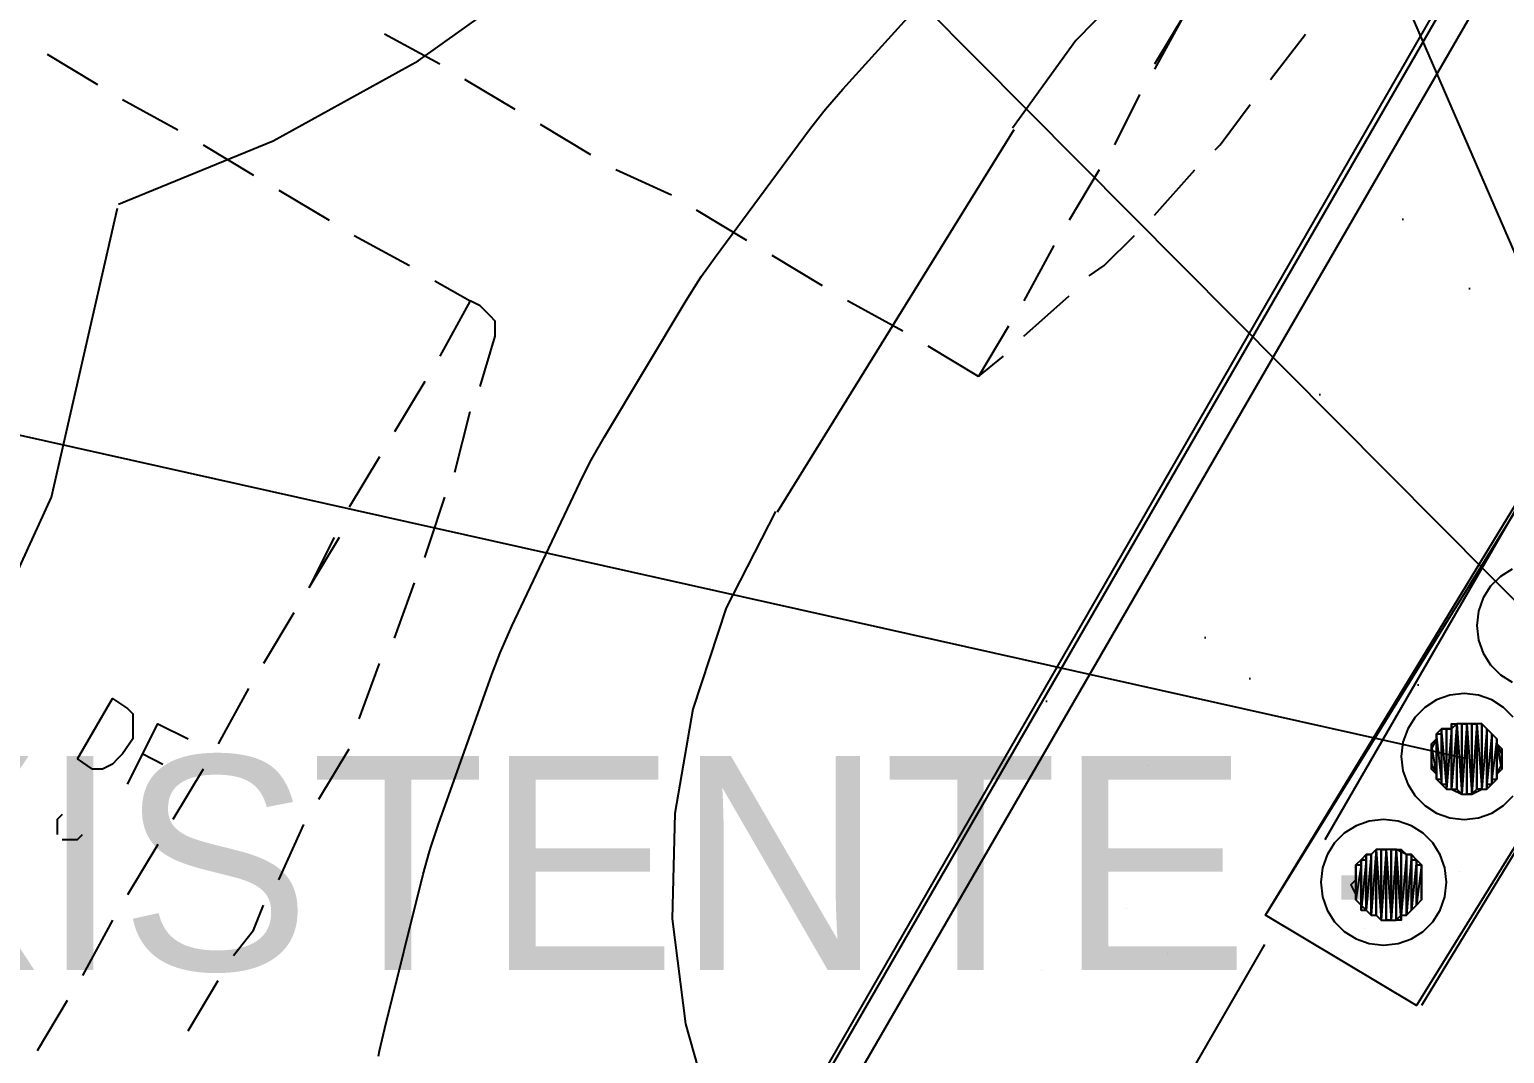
# Model space of a CAD drawing. Header units: metres. Extents: x 1 to 213, y 1 to 147.
# Drawn here: x 112.132 to 115.233, y 50.382 to 52.535 of the extents above; entities that cross this region are included whole.
import ezdxf

# ---------------------------------------------------------------- set-up
doc = ezdxf.new("R2010")
doc.units = ezdxf.units.M
doc.linetypes.add('DASHED', pattern=[1.524, 1.27, -0.254])
for name, color, linetype in [('00-BASE-ARQUITECTURA', 8, 'Continuous'), ('00-BASE-MAICILLO-EXISTENTE', 33, 'Continuous'), ('PJ-PROTEGIDO', 30, 'DASHED')]:
    doc.layers.add(name, color=color, linetype=linetype)

msp = doc.modelspace()

# ---------------------------------------------------------------- hatches: boundary and pattern name
at = {"layer": '00-BASE-MAICILLO-EXISTENTE'}
h = msp.add_hatch(dxfattribs=at)
h.set_pattern_fill('AR-SAND', scale=0.02)
h.paths.add_polyline_path([(116.6812, 55.342), (117.1222, 54.5041), (117.8718, 53.5781), (119.2388, 52.4316), (119.6357, 52.2993), (120.5617, 51.285), (121.0909, 49.8298), (121.2232, 48.4628), (120.9586, 47.184), (120.2531, 46.3462), (119.6798, 45.9934), (118.4892, 45.5965), (118.0041, 45.6406), (117.1222, 46.258), (116.2843, 46.4344), (115.9315, 46.3462), (115.6229, 46.0375), (115.0055, 45.9052), (114.2999, 45.9052), (113.6826, 46.1257), (112.9329, 46.8753), (112.5361, 47.8896), (112.6683, 48.3746), (116.6812, 55.342)])

# ---------------------------------------------------------------- linework, layer by layer
at = {"layer": '00-BASE-ARQUITECTURA'}
for points in [[(107.3643, 50.9587), (112.5078, 47.9742), (118.0218, 57.5098), (112.8253, 60.5155)], [(107.3961, 51.0116), (112.4867, 48.0483), (117.9371, 57.4886), (112.7936, 60.4626)], [(112.7513, 57.8273), (115.4817, 51.5408)], [(112.3193, 52.1677), (112.6445, 52.3006), (112.9494, 52.4689), (113.2314, 52.6704), (113.4879, 52.9027), (113.7163, 53.1635), (113.914, 53.4502), (114.0783, 53.7607), (114.2053, 54.0882), (114.2925, 54.4254), (114.3399, 54.7687), (114.3474, 55.1147), (114.315, 55.4598), (114.2425, 55.8005), (114.1299, 56.1332)], [(108.3678, 55.3589), (107.8019, 55.0975), (107.3144, 54.7354), (106.9148, 54.289), (106.6126, 53.7744), (106.4174, 53.208), (106.3386, 52.6059), (106.3859, 51.9843), (106.5599, 51.3858), (106.8451, 50.8497), (107.2268, 50.3879), (107.6905, 50.0122), (108.2214, 49.7346), (108.805, 49.5668), (109.4266, 49.5207), (110.0444, 49.6033), (110.6171, 49.8052), (111.1308, 50.1137), (111.5715, 50.5161), (111.9253, 50.9996), (112.1784, 51.5516), (112.3168, 52.1593)], [(115.3124, 51.2762), (111.9575, 54.6523)], [(116.7515, 50.7606), (116.8556, 50.9625), (116.9272, 51.1747), (116.9662, 51.3935), (116.9724, 51.6151), (116.9457, 51.8358), (116.8861, 52.0517), (116.7934, 52.2591), (116.6704, 52.4501), (116.5222, 52.618), (116.3521, 52.761), (116.1631, 52.8769), (115.9586, 52.9639), (115.7417, 53.02), (115.5157, 53.0431), (115.2888, 53.0319), (115.0693, 52.9873), (114.8606, 52.9111), (114.6658, 52.8052), (114.4883, 52.6714), (114.3316, 52.5115), (114.1987, 52.3272)], [(114.561, 52.5674), (114.4975, 52.451)], [(114.561, 52.5674), (114.4975, 52.4616)], [(112.9947, 52.4616), (112.8782, 52.5251)], [(112.9947, 52.4616), (112.8782, 52.5251)], [(114.7409, 52.4298), (114.815, 52.5251)], [(114.7409, 52.4298), (114.815, 52.5251)], [(112.1692, 52.4827), (112.275, 52.4192)], [(112.1692, 52.4827), (112.275, 52.4192)], [(112.1692, 52.4827), (112.275, 52.4192)], [(112.1692, 52.4827), (112.275, 52.4192)], [(113.1534, 52.3663), (113.0476, 52.4298)], [(113.1534, 52.3663), (113.0476, 52.4298)], [(112.3279, 52.3875), (112.4443, 52.324)], [(112.3279, 52.3875), (112.4443, 52.324)], [(112.3279, 52.3875), (112.4443, 52.324)], [(112.3279, 52.3875), (112.4443, 52.324)], [(114.4657, 52.3981), (114.4128, 52.2922)], [(114.4657, 52.3981), (114.4128, 52.2922)], [(114.6245, 52.2816), (114.6351, 52.2922), (114.6986, 52.3769)], [(114.6245, 52.2816), (114.6351, 52.2922), (114.6986, 52.3769)], [(113.3122, 52.2711), (113.2063, 52.3346)], [(113.3122, 52.2711), (113.2063, 52.3346)], [(114.2012, 52.324), (113.7037, 51.5196)], [(112.4973, 52.2922), (112.6031, 52.2287)], [(112.4973, 52.2922), (112.6031, 52.2287)], [(112.4973, 52.2922), (112.6031, 52.2287)], [(112.4973, 52.2922), (112.6031, 52.2287)], [(113.4815, 52.1864), (113.3651, 52.2393)], [(113.4815, 52.1864), (113.3651, 52.2393)], [(114.3811, 52.2393), (114.3176, 52.1335)], [(114.3811, 52.2393), (114.3176, 52.1335)], [(114.4975, 52.1441), (114.5822, 52.2393)], [(114.4975, 52.1441), (114.5822, 52.2393)], [(112.656, 52.197), (112.7618, 52.1335)], [(112.656, 52.197), (112.7618, 52.1335)], [(112.656, 52.197), (112.7618, 52.1335)], [(112.656, 52.197), (112.7618, 52.1335)], [(115.1537, 51.0011), (109.9467, 52.1652)], [(113.6403, 52.0911), (113.5344, 52.1546)], [(113.6403, 52.0911), (113.5344, 52.1546)], [(112.8148, 52.1017), (112.9312, 52.0382)], [(112.8148, 52.1017), (112.9312, 52.0382)], [(112.8148, 52.1017), (112.9312, 52.0382)], [(112.8148, 52.1017), (112.9312, 52.0382)], [(114.3599, 52.0171), (114.3917, 52.0382), (114.4552, 52.1017)], [(114.3599, 52.0171), (114.3917, 52.0382), (114.4552, 52.1017)], [(114.2858, 52.0806), (114.2223, 51.9641)], [(114.2858, 52.0806), (114.2223, 51.9641)], [(113.799, 51.9959), (113.6932, 52.0594)], [(113.799, 51.9959), (113.6932, 52.0594)], [(112.9841, 52.0065), (113.0582, 51.9641)], [(112.9841, 52.0065), (113.0582, 51.9641)], [(112.9841, 52.0065), (113.0582, 51.9641)], [(112.9841, 52.0065), (113.0582, 51.9641)], [(114.2223, 51.8901), (114.3176, 51.9747)], [(114.2223, 51.8901), (114.3176, 51.9747)], [(113.0582, 51.9641), (112.9947, 51.8477)], [(113.0582, 51.9641), (112.9947, 51.8477)], [(113.0582, 51.9641), (112.9947, 51.8477)], [(113.0582, 51.9641), (112.9947, 51.8477)], [(113.1111, 51.8901), (113.1111, 51.9006), (113.1111, 51.9112), (113.1111, 51.9218), (113.1005, 51.9324), (113.0899, 51.943), (113.0793, 51.9536), (113.0582, 51.9641)], [(113.1111, 51.8901), (113.1111, 51.9006), (113.1111, 51.9112), (113.1111, 51.9218), (113.1005, 51.9324), (113.0899, 51.943), (113.0793, 51.9536), (113.0582, 51.9641)], [(113.1111, 51.8901), (113.1111, 51.9006), (113.1111, 51.9112), (113.1111, 51.9218), (113.1005, 51.9324), (113.0899, 51.943), (113.0793, 51.9536), (113.0582, 51.9641)], [(113.1111, 51.8901), (113.1111, 51.9006), (113.1111, 51.9112), (113.1111, 51.9218), (113.1005, 51.9324), (113.0899, 51.943), (113.0793, 51.9536), (113.0582, 51.9641)], [(113.9683, 51.9006), (113.8519, 51.9641)], [(113.9683, 51.9006), (113.8519, 51.9641)], [(114.1906, 51.9112), (114.1271, 51.8054)], [(114.1906, 51.9112), (114.1271, 51.8054)], [(113.0793, 51.7842), (113.1111, 51.8901)], [(113.0793, 51.7842), (113.1111, 51.8901)], [(113.0793, 51.7842), (113.1111, 51.8901)], [(113.0793, 51.7842), (113.1111, 51.8901)], [(114.1271, 51.8054), (114.0212, 51.8689)], [(114.1271, 51.8054), (114.0212, 51.8689)], [(114.1271, 51.8054), (114.18, 51.8477)], [(114.1271, 51.8054), (114.18, 51.8477)], [(112.9629, 51.7948), (112.8994, 51.689)], [(112.9629, 51.7948), (112.8994, 51.689)], [(112.9629, 51.7948), (112.8994, 51.689)], [(112.9629, 51.7948), (112.8994, 51.689)], [(115.0478, 50.4825), (114.7303, 50.673), (115.4077, 51.7842), (115.7357, 51.5937), (115.0584, 50.4825)], [(113.0264, 51.6043), (113.0582, 51.7313)], [(113.0264, 51.6043), (113.0582, 51.7313)], [(113.0264, 51.6043), (113.0582, 51.7313)], [(113.0264, 51.6043), (113.0582, 51.7313)], [(112.8677, 51.6361), (112.8042, 51.5302)], [(112.8677, 51.6361), (112.8042, 51.5302)], [(112.8677, 51.6361), (112.8042, 51.5302)], [(112.8677, 51.6361), (112.8042, 51.5302)], [(112.9629, 51.4244), (112.9735, 51.4561), (113.0053, 51.5514)], [(112.9629, 51.4244), (112.9735, 51.4561), (113.0053, 51.5514)], [(112.9629, 51.4244), (112.9735, 51.4561), (113.0053, 51.5514)], [(112.9629, 51.4244), (112.9735, 51.4561), (113.0053, 51.5514)], [(113.7003, 51.5211), (113.597, 51.3186), (113.5264, 51.1059), (113.4885, 50.8867), (113.4835, 50.665), (113.5113, 50.4443), (113.5721, 50.2286), (113.666, 50.0216), (113.7901, 49.8312), (113.9394, 49.6639), (114.1104, 49.5219), (114.3002, 49.4069), (114.5053, 49.3211), (114.7227, 49.2663), (114.9489, 49.2445), (115.1759, 49.2572), (115.3953, 49.3032), (115.6037, 49.3807), (115.7979, 49.4879), (115.9746, 49.623), (116.1304, 49.7841), (116.2621, 49.9694)], [(112.783, 51.4667), (112.7195, 51.3609)], [(112.783, 51.4667), (112.7195, 51.3609)], [(112.7724, 51.4667), (112.7195, 51.3609)], [(112.7724, 51.4667), (112.7195, 51.3609)], [(115.249, 51.4004), (115.2244, 51.3847), (115.2039, 51.3643), (115.1883, 51.3397), (115.1783, 51.3118), (115.1748, 51.2815), (115.1783, 51.2512), (115.1883, 51.2233), (115.2039, 51.1988), (115.2244, 51.1783), (115.249, 51.1627)], [(115.249, 51.4004), (115.2244, 51.3847), (115.2039, 51.3643), (115.1883, 51.3397), (115.1783, 51.3118), (115.1748, 51.2815), (115.1783, 51.2512), (115.1883, 51.2233), (115.2039, 51.1988), (115.2244, 51.1783), (115.249, 51.1627)], [(112.8994, 51.2551), (112.9417, 51.3715)], [(112.8994, 51.2551), (112.9417, 51.3715)], [(112.8994, 51.2551), (112.9417, 51.3715)], [(112.8994, 51.2551), (112.9417, 51.3715)], [(112.6877, 51.308), (112.6242, 51.2021)], [(112.6877, 51.308), (112.6242, 51.2021)], [(112.6877, 51.308), (112.6242, 51.2021)], [(112.6877, 51.308), (112.6242, 51.2021)], [(112.8253, 51.0857), (112.8677, 51.2021)], [(112.8253, 51.0857), (112.8677, 51.2021)], [(112.8253, 51.0857), (112.8677, 51.2021)], [(112.8253, 51.0857), (112.8677, 51.2021)], [(112.5925, 51.1492), (112.529, 51.0328)], [(112.5925, 51.1492), (112.529, 51.0328)], [(112.5925, 51.1492), (112.529, 51.0328)], [(112.5925, 51.1492), (112.529, 51.0328)], [(115.2516, 51.0891), (115.2311, 51.1096), (115.2065, 51.1252), (115.1787, 51.1351), (115.1484, 51.1386), (115.118, 51.1351), (115.0902, 51.1252), (115.0656, 51.1096), (115.0451, 51.0891), (115.0295, 51.0645), (115.0196, 51.0367), (115.0161, 51.0063), (115.0196, 50.976), (115.0295, 50.9482), (115.0451, 50.9236), (115.0656, 50.9031), (115.0902, 50.8875), (115.118, 50.8775), (115.1484, 50.8741), (115.1787, 50.8775), (115.2065, 50.8875), (115.2311, 50.9031), (115.2516, 50.9236)], [(115.2516, 51.0891), (115.2311, 51.1096), (115.2065, 51.1252), (115.1787, 51.1351), (115.1484, 51.1386), (115.118, 51.1351), (115.0902, 51.1252), (115.0656, 51.1096), (115.0451, 51.0891), (115.0295, 51.0645), (115.0196, 51.0367), (115.0161, 51.0063), (115.0196, 50.976), (115.0295, 50.9482), (115.0451, 50.9236), (115.0656, 50.9031), (115.0902, 50.8875), (115.118, 50.8775), (115.1484, 50.8741), (115.1787, 50.8775), (115.2065, 50.8875), (115.2311, 50.9031), (115.2516, 50.9236)], [(112.2327, 51.0011), (112.3068, 51.1281), (112.3385, 51.1069), (112.3491, 51.0963), (112.3491, 51.0751), (112.3491, 51.0646), (112.3491, 51.0434), (112.3279, 51.0116), (112.3173, 51.0011), (112.3068, 50.9905), (112.2856, 50.9799), (112.2644, 50.9799), (112.2327, 51.0011)], [(112.2327, 51.0011), (112.3068, 51.1281), (112.3385, 51.1069), (112.3491, 51.0963), (112.3491, 51.0751), (112.3491, 51.0646), (112.3491, 51.0434), (112.3279, 51.0116), (112.3173, 51.0011), (112.3068, 50.9905), (112.2856, 50.9799), (112.2644, 50.9799), (112.2327, 51.0011)], [(112.3385, 50.9481), (112.402, 51.0751), (112.4655, 51.0434)], [(112.3385, 50.9481), (112.402, 51.0751), (112.4655, 51.0434)], [(115.1537, 50.927), (115.1643, 50.927), (115.1854, 50.9376), (115.196, 50.9376), (115.2066, 50.9481), (115.2172, 50.9587), (115.2172, 50.9693), (115.2277, 50.9905), (115.2277, 51.0011), (115.2277, 51.0116), (115.2172, 51.0328), (115.2172, 51.0434), (115.2066, 51.054), (115.196, 51.0646), (115.1854, 51.0751), (115.1748, 51.0751), (115.1537, 51.0751), (115.1431, 51.0751), (115.1325, 51.0751), (115.1219, 51.0646), (115.1008, 51.0646), (115.0902, 51.054), (115.0902, 51.0434), (115.0796, 51.0222), (115.0796, 51.0116), (115.0796, 51.0011), (115.0796, 50.9905), (115.0902, 50.9693), (115.0902, 50.9587), (115.1008, 50.9481), (115.1113, 50.9376), (115.1219, 50.9376), (115.1431, 50.927), (115.1537, 50.927)], [(115.1537, 50.927), (115.1643, 50.927), (115.1854, 50.9376), (115.196, 50.9376), (115.2066, 50.9481), (115.2172, 50.9587), (115.2172, 50.9693), (115.2277, 50.9905), (115.2277, 51.0011), (115.2277, 51.0116), (115.2172, 51.0328), (115.2172, 51.0434), (115.2066, 51.054), (115.196, 51.0646), (115.1854, 51.0751), (115.1748, 51.0751), (115.1537, 51.0751), (115.1431, 51.0751), (115.1325, 51.0751), (115.1219, 51.0646), (115.1008, 51.0646), (115.0902, 51.054), (115.0902, 51.0434), (115.0796, 51.0222), (115.0796, 51.0116), (115.0796, 51.0011), (115.0796, 50.9905), (115.0902, 50.9693), (115.0902, 50.9587), (115.1008, 50.9481), (115.1113, 50.9376), (115.1219, 50.9376), (115.1431, 50.927), (115.1537, 50.927)], [(115.1325, 50.9376), (115.1325, 51.0751), (115.1219, 50.9376), (115.1325, 50.9376)], [(115.1325, 51.0751), (115.1219, 50.9376), (115.1219, 51.0751), (115.1325, 51.0751)], [(115.1219, 50.9376), (115.1219, 51.0751), (115.1219, 51.0646), (115.1219, 50.9376)], [(115.1219, 51.0751), (115.1219, 50.9376), (115.1219, 51.0751)], [(115.1325, 50.9376), (115.1325, 51.0751), (115.1219, 50.9376), (115.1325, 50.9376)], [(115.1325, 51.0751), (115.1219, 50.9376), (115.1219, 51.0751), (115.1325, 51.0751)], [(115.1219, 50.9376), (115.1219, 51.0751), (115.1219, 51.0646), (115.1219, 50.9376)], [(115.1219, 51.0751), (115.1219, 50.9376), (115.1219, 51.0751)], [(115.1431, 50.927), (115.1431, 51.0751), (115.1325, 51.0751), (115.1431, 50.927)], [(115.1325, 50.9376), (115.1325, 50.9376), (115.1325, 51.0751), (115.1325, 50.9376), (115.1325, 51.0751), (115.1431, 50.927), (115.1325, 50.9376)], [(115.1431, 50.927), (115.1431, 51.0751), (115.1325, 51.0751), (115.1431, 50.927)], [(115.1325, 50.9376), (115.1325, 50.9376), (115.1325, 51.0751), (115.1325, 50.9376), (115.1325, 51.0751), (115.1431, 50.927), (115.1325, 50.9376)], [(115.1537, 50.927), (115.1537, 51.0751), (115.1431, 50.927), (115.1537, 50.927)], [(115.1537, 51.0751), (115.1431, 50.927), (115.1431, 51.0751), (115.1537, 51.0751)], [(115.1431, 51.0751), (115.1431, 50.927), (115.1431, 51.0751)], [(115.1537, 50.927), (115.1537, 51.0751), (115.1431, 50.927), (115.1537, 50.927)], [(115.1537, 51.0751), (115.1431, 50.927), (115.1431, 51.0751), (115.1537, 51.0751)], [(115.1431, 51.0751), (115.1431, 50.927), (115.1431, 51.0751)], [(115.1643, 50.927), (115.1643, 51.0751), (115.1537, 51.0751), (115.1643, 50.927)], [(115.1537, 50.927), (115.1537, 50.927), (115.1537, 51.0751), (115.1537, 50.927), (115.1537, 51.0751), (115.1643, 50.927), (115.1537, 50.927)], [(115.1643, 50.927), (115.1643, 51.0751), (115.1537, 51.0751), (115.1643, 50.927)], [(115.1537, 50.927), (115.1537, 50.927), (115.1537, 51.0751), (115.1537, 50.927), (115.1537, 51.0751), (115.1643, 50.927), (115.1537, 50.927)], [(115.1748, 50.9376), (115.1748, 51.0751), (115.1643, 50.927), (115.1748, 50.9376)], [(115.1748, 51.0751), (115.1643, 50.927), (115.1643, 51.0751), (115.1748, 51.0751)], [(115.1643, 51.0751), (115.1643, 50.927), (115.1643, 51.0751)], [(115.1748, 50.9376), (115.1748, 51.0751), (115.1643, 50.927), (115.1748, 50.9376)], [(115.1748, 51.0751), (115.1643, 50.927), (115.1643, 51.0751), (115.1748, 51.0751)], [(115.1643, 51.0751), (115.1643, 50.927), (115.1643, 51.0751)], [(115.1854, 50.9376), (115.1854, 51.0751), (115.1748, 51.0751), (115.1854, 50.9376)], [(115.1748, 50.9376), (115.1748, 50.9376), (115.1748, 51.0751), (115.1748, 50.9376), (115.1748, 51.0751), (115.1854, 50.9376), (115.1748, 50.9376)], [(115.1854, 50.9376), (115.1854, 51.0751), (115.1748, 51.0751), (115.1854, 50.9376)], [(115.1748, 50.9376), (115.1748, 50.9376), (115.1748, 51.0751), (115.1748, 50.9376), (115.1748, 51.0751), (115.1854, 50.9376), (115.1748, 50.9376)], [(115.196, 51.0646), (115.1854, 50.9376), (115.1854, 51.0751), (115.196, 51.0646)], [(115.1854, 51.0751), (115.1854, 50.9376), (115.1854, 51.0751)], [(115.196, 51.0646), (115.1854, 50.9376), (115.1854, 51.0751), (115.196, 51.0646)], [(115.1854, 51.0751), (115.1854, 50.9376), (115.1854, 51.0751)], [(115.0902, 51.0434), (115.0902, 50.9693), (115.0796, 51.0328), (115.0902, 51.0434)], [(115.0902, 51.0434), (115.0902, 50.9693), (115.0796, 51.0328), (115.0902, 51.0434)], [(115.1008, 51.054), (115.1008, 50.9587), (115.0902, 51.054), (115.1008, 51.054)], [(115.1008, 50.9587), (115.0902, 51.054), (115.0902, 50.9587), (115.1008, 50.9587)], [(115.0902, 51.054), (115.0902, 50.9587), (115.0902, 51.0434), (115.0902, 51.054)], [(115.1008, 51.054), (115.1008, 50.9587), (115.0902, 51.054), (115.1008, 51.054)], [(115.1008, 50.9587), (115.0902, 51.054), (115.0902, 50.9587), (115.1008, 50.9587)], [(115.0902, 51.054), (115.0902, 50.9587), (115.0902, 51.0434), (115.0902, 51.054)], [(115.0902, 50.9693), (115.0902, 50.9693), (115.0902, 51.0434), (115.0902, 50.9693), (115.0902, 51.0434), (115.0902, 50.9587), (115.0902, 50.9693)], [(115.0902, 50.9693), (115.0902, 51.0434), (115.0902, 50.9693)], [(115.0902, 50.9693), (115.0902, 50.9693), (115.0902, 51.0434), (115.0902, 50.9693), (115.0902, 51.0434), (115.0902, 50.9587), (115.0902, 50.9693)], [(115.0902, 50.9693), (115.0902, 51.0434), (115.0902, 50.9693)], [(115.1113, 51.0646), (115.1113, 50.9481), (115.1008, 51.0646), (115.1113, 51.0646)], [(115.1113, 50.9481), (115.1008, 51.0646), (115.1008, 50.9481), (115.1113, 50.9481)], [(115.1008, 51.0646), (115.1008, 50.9481), (115.1008, 51.054), (115.1008, 51.0646)], [(115.1113, 51.0646), (115.1113, 50.9481), (115.1008, 51.0646), (115.1113, 51.0646)], [(115.1113, 50.9481), (115.1008, 51.0646), (115.1008, 50.9481), (115.1113, 50.9481)], [(115.1008, 51.0646), (115.1008, 50.9481), (115.1008, 51.054), (115.1008, 51.0646)], [(115.1008, 50.9481), (115.1008, 51.054), (115.1008, 50.9587), (115.1008, 50.9481)], [(115.1008, 50.9481), (115.1008, 51.054), (115.1008, 50.9587), (115.1008, 50.9481)], [(115.1219, 50.9376), (115.1219, 51.0646), (115.1113, 50.9376), (115.1219, 50.9376)], [(115.1219, 51.0646), (115.1113, 50.9376), (115.1113, 51.0646), (115.1219, 51.0646)], [(115.1113, 50.9376), (115.1113, 51.0646), (115.1113, 50.9481), (115.1113, 50.9376)], [(115.1219, 50.9376), (115.1219, 51.0646), (115.1113, 50.9376), (115.1219, 50.9376)], [(115.1219, 51.0646), (115.1113, 50.9376), (115.1113, 51.0646), (115.1219, 51.0646)], [(115.1113, 50.9376), (115.1113, 51.0646), (115.1113, 50.9481), (115.1113, 50.9376)], [(115.196, 50.9376), (115.196, 51.0646), (115.1854, 50.9376), (115.196, 50.9376)], [(115.196, 50.9376), (115.196, 51.0646), (115.1854, 50.9376), (115.196, 50.9376)], [(115.2066, 51.054), (115.196, 50.9481), (115.196, 51.0646), (115.2066, 51.054)], [(115.196, 50.9376), (115.196, 50.9376), (115.196, 51.0646), (115.196, 50.9376), (115.196, 51.0646), (115.196, 50.9481), (115.196, 50.9376)], [(115.2066, 51.054), (115.196, 50.9481), (115.196, 51.0646), (115.2066, 51.054)], [(115.196, 50.9376), (115.196, 50.9376), (115.196, 51.0646), (115.196, 50.9376), (115.196, 51.0646), (115.196, 50.9481), (115.196, 50.9376)], [(115.2066, 50.9481), (115.2066, 51.054), (115.196, 50.9481), (115.2066, 50.9481)], [(115.2066, 50.9481), (115.2066, 51.054), (115.196, 50.9481), (115.2066, 50.9481)], [(115.2172, 51.0434), (115.2066, 50.9587), (115.2066, 51.054), (115.2172, 51.0434)], [(115.2066, 50.9481), (115.2066, 50.9481), (115.2066, 51.054), (115.2066, 50.9481), (115.2066, 51.054), (115.2066, 50.9587), (115.2066, 50.9481)], [(115.2172, 51.0434), (115.2066, 50.9587), (115.2066, 51.054), (115.2172, 51.0434)], [(115.2066, 50.9481), (115.2066, 50.9481), (115.2066, 51.054), (115.2066, 50.9481), (115.2066, 51.054), (115.2066, 50.9587), (115.2066, 50.9481)], [(115.2172, 50.9587), (115.2172, 51.0434), (115.2066, 50.9587), (115.2172, 50.9587)], [(115.2172, 50.9587), (115.2172, 51.0434), (115.2066, 50.9587), (115.2172, 50.9587)], [(115.2172, 51.0328), (115.2172, 50.9693), (115.2172, 51.0434), (115.2172, 51.0328)], [(115.2172, 50.9587), (115.2172, 50.9587), (115.2172, 51.0434), (115.2172, 50.9587), (115.2172, 51.0434), (115.2172, 50.9693), (115.2172, 50.9587)], [(115.2172, 51.0328), (115.2172, 50.9693), (115.2172, 51.0434), (115.2172, 51.0328)], [(115.2172, 50.9587), (115.2172, 50.9587), (115.2172, 51.0434), (115.2172, 50.9587), (115.2172, 51.0434), (115.2172, 50.9693), (115.2172, 50.9587)], [(112.3702, 51.0116), (112.4126, 50.9905)], [(112.3702, 51.0116), (112.4126, 50.9905)], [(112.7407, 50.9164), (112.8042, 51.0222)], [(112.7407, 50.9164), (112.8042, 51.0222)], [(112.7407, 50.9164), (112.8042, 51.0222)], [(112.7407, 50.9164), (112.8042, 51.0222)], [(115.0902, 50.9693), (115.0796, 51.0328), (115.0796, 50.9799), (115.0902, 50.9693)], [(115.0796, 51.0328), (115.0796, 50.9799), (115.0796, 51.0222), (115.0796, 51.0328)], [(115.0902, 50.9693), (115.0796, 51.0328), (115.0796, 50.9799), (115.0902, 50.9693)], [(115.0796, 51.0328), (115.0796, 50.9799), (115.0796, 51.0222), (115.0796, 51.0328)], [(115.0796, 50.9905), (115.0796, 50.9905), (115.0796, 51.0222), (115.0796, 50.9905), (115.0796, 51.0222), (115.0796, 50.9799), (115.0796, 50.9905)], [(115.0796, 50.9905), (115.0796, 50.9905), (115.0796, 51.0222), (115.0796, 50.9905), (115.0796, 51.0222), (115.0796, 50.9799), (115.0796, 50.9905)], [(115.2277, 51.0222), (115.2277, 50.9799), (115.2172, 51.0328), (115.2277, 51.0222)], [(115.2172, 50.9693), (115.2172, 50.9693), (115.2172, 51.0328), (115.2172, 50.9693), (115.2172, 51.0328), (115.2277, 50.9799), (115.2172, 50.9693)], [(115.2172, 50.9693), (115.2172, 51.0328), (115.2172, 50.9693)], [(115.2277, 51.0222), (115.2277, 50.9799), (115.2172, 51.0328), (115.2277, 51.0222)], [(115.2172, 50.9693), (115.2172, 50.9693), (115.2172, 51.0328), (115.2172, 50.9693), (115.2172, 51.0328), (115.2277, 50.9799), (115.2172, 50.9693)], [(115.2172, 50.9693), (115.2172, 51.0328), (115.2172, 50.9693)], [(115.2277, 50.9905), (115.2277, 51.0222), (115.2277, 50.9799), (115.2277, 50.9905)], [(115.2277, 50.9905), (115.2277, 51.0222), (115.2277, 50.9799), (115.2277, 50.9905)], [(112.4973, 50.9799), (112.4337, 50.8741)], [(112.4973, 50.9799), (112.4337, 50.8741)], [(112.4973, 50.9799), (112.4337, 50.8741)], [(112.4973, 50.9799), (112.4337, 50.8741)], [(112.2009, 50.8846), (112.1903, 50.8741), (112.1903, 50.8635), (112.1903, 50.8529), (112.1903, 50.8423)], [(112.2009, 50.8846), (112.1903, 50.8741), (112.1903, 50.8635), (112.1903, 50.8529), (112.1903, 50.8423)], [(112.2009, 50.8846), (112.1903, 50.8741), (112.1903, 50.8635), (112.1903, 50.8529), (112.1903, 50.8423)], [(112.2009, 50.8846), (112.1903, 50.8741), (112.1903, 50.8635), (112.1903, 50.8529), (112.1903, 50.8423)], [(112.656, 50.7471), (112.7089, 50.8635)], [(112.656, 50.7471), (112.7089, 50.8635)], [(112.656, 50.7471), (112.7089, 50.8635)], [(112.656, 50.7471), (112.7089, 50.8635)], [(115.1113, 50.7418), (115.1078, 50.7721), (115.0979, 50.7999), (115.0823, 50.8245), (115.0618, 50.845), (115.0372, 50.8606), (115.0094, 50.8706), (114.979, 50.8741), (114.9487, 50.8706), (114.9209, 50.8606), (114.8963, 50.845), (114.8758, 50.8245), (114.8602, 50.7999), (114.8502, 50.7721), (114.8468, 50.7418), (114.8502, 50.7114), (114.8602, 50.6836), (114.8758, 50.659), (114.8963, 50.6385), (114.9209, 50.6229), (114.9487, 50.613), (114.979, 50.6095), (115.0094, 50.613), (115.0372, 50.6229), (115.0618, 50.6385), (115.0823, 50.659), (115.0979, 50.6836), (115.1078, 50.7114), (115.1113, 50.7418)], [(115.1113, 50.7418), (115.1078, 50.7721), (115.0979, 50.7999), (115.0823, 50.8245), (115.0618, 50.845), (115.0372, 50.8606), (115.0094, 50.8706), (114.979, 50.8741), (114.9487, 50.8706), (114.9209, 50.8606), (114.8963, 50.845), (114.8758, 50.8245), (114.8602, 50.7999), (114.8502, 50.7721), (114.8468, 50.7418), (114.8502, 50.7114), (114.8602, 50.6836), (114.8758, 50.659), (114.8963, 50.6385), (114.9209, 50.6229), (114.9487, 50.613), (114.979, 50.6095), (115.0094, 50.613), (115.0372, 50.6229), (115.0618, 50.6385), (115.0823, 50.659), (115.0979, 50.6836), (115.1078, 50.7114), (115.1113, 50.7418)], [(115.1113, 50.7418), (115.1078, 50.7721), (115.0979, 50.7999), (115.0823, 50.8245), (115.0618, 50.845), (115.0372, 50.8606), (115.0094, 50.8706), (114.979, 50.8741), (114.9487, 50.8706), (114.9209, 50.8606), (114.8963, 50.845), (114.8758, 50.8245), (114.8602, 50.7999), (114.8502, 50.7721), (114.8468, 50.7418), (114.8502, 50.7114), (114.8602, 50.6836), (114.8758, 50.659), (114.8963, 50.6385), (114.9209, 50.6229), (114.9487, 50.613), (114.979, 50.6095), (115.0094, 50.613), (115.0372, 50.6229), (115.0618, 50.6385), (115.0823, 50.659), (115.0979, 50.6836), (115.1078, 50.7114), (115.1113, 50.7418)], [(112.2009, 50.8317), (112.2115, 50.8317), (112.2221, 50.8317), (112.2327, 50.8317), (112.2433, 50.8423)], [(112.2009, 50.8317), (112.2115, 50.8317), (112.2221, 50.8317), (112.2327, 50.8317), (112.2433, 50.8423)], [(112.2009, 50.8317), (112.2115, 50.8317), (112.2221, 50.8317), (112.2327, 50.8317), (112.2433, 50.8423)], [(112.2009, 50.8317), (112.2115, 50.8317), (112.2221, 50.8317), (112.2327, 50.8317), (112.2433, 50.8423)], [(112.402, 50.8211), (112.3385, 50.7153)], [(112.402, 50.8211), (112.3385, 50.7153)], [(112.402, 50.8211), (112.3385, 50.7153)], [(112.402, 50.8211), (112.3385, 50.7153)], [(114.9949, 50.6624), (115.0055, 50.6624), (115.0161, 50.673), (115.0267, 50.673), (115.0372, 50.6836), (115.0478, 50.6941), (115.0584, 50.7047), (115.0584, 50.7259), (115.0584, 50.7365), (115.0584, 50.7471), (115.0584, 50.7576), (115.0584, 50.7788), (115.0478, 50.7894), (115.0372, 50.8), (115.0267, 50.8), (115.0055, 50.8106), (114.9949, 50.8106), (114.9843, 50.8106), (114.9632, 50.8106), (114.9526, 50.8), (114.942, 50.8), (114.9314, 50.7894), (114.9208, 50.7788), (114.9208, 50.7576), (114.9208, 50.7471), (114.9103, 50.7365), (114.9208, 50.7153), (114.9208, 50.7047), (114.9314, 50.6941), (114.942, 50.6836), (114.9526, 50.673), (114.9632, 50.673), (114.9737, 50.6624), (114.9949, 50.6624)], [(114.9949, 50.6624), (115.0055, 50.6624), (115.0161, 50.673), (115.0267, 50.673), (115.0372, 50.6836), (115.0478, 50.6941), (115.0584, 50.7047), (115.0584, 50.7259), (115.0584, 50.7365), (115.0584, 50.7471), (115.0584, 50.7576), (115.0584, 50.7788), (115.0478, 50.7894), (115.0372, 50.8), (115.0267, 50.8), (115.0055, 50.8106), (114.9949, 50.8106), (114.9843, 50.8106), (114.9632, 50.8106), (114.9526, 50.8), (114.942, 50.8), (114.9314, 50.7894), (114.9208, 50.7788), (114.9208, 50.7576), (114.9208, 50.7471), (114.9103, 50.7365), (114.9208, 50.7153), (114.9208, 50.7047), (114.9314, 50.6941), (114.942, 50.6836), (114.9526, 50.673), (114.9632, 50.673), (114.9737, 50.6624), (114.9949, 50.6624)], [(114.9526, 50.673), (114.9526, 50.8), (114.942, 50.6836), (114.9526, 50.673)], [(114.9526, 50.8), (114.942, 50.6836), (114.942, 50.8), (114.9526, 50.8)], [(114.942, 50.6836), (114.942, 50.8), (114.942, 50.7894), (114.942, 50.6836)], [(114.942, 50.8), (114.942, 50.6836), (114.942, 50.8)], [(114.9526, 50.673), (114.9526, 50.8), (114.942, 50.6836), (114.9526, 50.673)], [(114.9526, 50.8), (114.942, 50.6836), (114.942, 50.8), (114.9526, 50.8)], [(114.942, 50.6836), (114.942, 50.8), (114.942, 50.7894), (114.942, 50.6836)], [(114.942, 50.8), (114.942, 50.6836), (114.942, 50.8)], [(114.9632, 50.673), (114.9632, 50.8106), (114.9526, 50.673), (114.9632, 50.673)], [(114.9632, 50.8106), (114.9526, 50.673), (114.9526, 50.8), (114.9632, 50.8106)], [(114.9632, 50.673), (114.9632, 50.8106), (114.9526, 50.673), (114.9632, 50.673)], [(114.9632, 50.8106), (114.9526, 50.673), (114.9526, 50.8), (114.9632, 50.8106)], [(114.9526, 50.673), (114.9526, 50.8), (114.9526, 50.673)], [(114.9526, 50.8), (114.9526, 50.673), (114.9526, 50.8)], [(114.9526, 50.673), (114.9526, 50.8), (114.9526, 50.673)], [(114.9526, 50.8), (114.9526, 50.673), (114.9526, 50.8)], [(114.9737, 50.6624), (114.9737, 50.8106), (114.9632, 50.8106), (114.9737, 50.6624)], [(114.9632, 50.673), (114.9632, 50.673), (114.9632, 50.8106), (114.9632, 50.673), (114.9632, 50.8106), (114.9737, 50.6624), (114.9632, 50.673)], [(114.9737, 50.6624), (114.9737, 50.8106), (114.9632, 50.8106), (114.9737, 50.6624)], [(114.9632, 50.673), (114.9632, 50.673), (114.9632, 50.8106), (114.9632, 50.673), (114.9632, 50.8106), (114.9737, 50.6624), (114.9632, 50.673)], [(114.9843, 50.6624), (114.9843, 50.8106), (114.9737, 50.6624), (114.9843, 50.6624)], [(114.9843, 50.8106), (114.9737, 50.6624), (114.9737, 50.8106), (114.9843, 50.8106)], [(114.9737, 50.8106), (114.9737, 50.6624), (114.9737, 50.8106)], [(114.9843, 50.6624), (114.9843, 50.8106), (114.9737, 50.6624), (114.9843, 50.6624)], [(114.9843, 50.8106), (114.9737, 50.6624), (114.9737, 50.8106), (114.9843, 50.8106)], [(114.9737, 50.8106), (114.9737, 50.6624), (114.9737, 50.8106)], [(114.9949, 50.6624), (114.9949, 50.8106), (114.9843, 50.8106), (114.9949, 50.6624)], [(114.9843, 50.6624), (114.9843, 50.6624), (114.9843, 50.8106), (114.9843, 50.6624), (114.9843, 50.8106), (114.9949, 50.6624), (114.9843, 50.6624)], [(114.9949, 50.6624), (114.9949, 50.8106), (114.9843, 50.8106), (114.9949, 50.6624)], [(114.9843, 50.6624), (114.9843, 50.6624), (114.9843, 50.8106), (114.9843, 50.6624), (114.9843, 50.8106), (114.9949, 50.6624), (114.9843, 50.6624)], [(115.0055, 50.6624), (115.0055, 50.8106), (114.9949, 50.6624), (115.0055, 50.6624)], [(115.0055, 50.8106), (114.9949, 50.6624), (114.9949, 50.8106), (115.0055, 50.8106)], [(114.9949, 50.8106), (114.9949, 50.6624), (114.9949, 50.8106)], [(115.0055, 50.6624), (115.0055, 50.8106), (114.9949, 50.6624), (115.0055, 50.6624)], [(115.0055, 50.8106), (114.9949, 50.6624), (114.9949, 50.8106), (115.0055, 50.8106)], [(114.9949, 50.8106), (114.9949, 50.6624), (114.9949, 50.8106)], [(115.0161, 50.8106), (115.0161, 50.6624), (115.0055, 50.8106), (115.0161, 50.8106)], [(115.0055, 50.6624), (115.0055, 50.6624), (115.0055, 50.8106), (115.0055, 50.6624), (115.0055, 50.8106), (115.0161, 50.6624), (115.0055, 50.6624)], [(115.0161, 50.8106), (115.0161, 50.6624), (115.0055, 50.8106), (115.0161, 50.8106)], [(115.0055, 50.6624), (115.0055, 50.6624), (115.0055, 50.8106), (115.0055, 50.6624), (115.0055, 50.8106), (115.0161, 50.6624), (115.0055, 50.6624)], [(115.0267, 50.8), (115.0161, 50.673), (115.0161, 50.8106), (115.0267, 50.8)], [(115.0161, 50.673), (115.0161, 50.8106), (115.0161, 50.6624), (115.0161, 50.673)], [(115.0267, 50.8), (115.0161, 50.673), (115.0161, 50.8106), (115.0267, 50.8)], [(115.0161, 50.673), (115.0161, 50.8106), (115.0161, 50.6624), (115.0161, 50.673)], [(115.0267, 50.673), (115.0267, 50.8), (115.0161, 50.673), (115.0267, 50.673)], [(115.0267, 50.673), (115.0267, 50.8), (115.0161, 50.673), (115.0267, 50.673)], [(115.0372, 50.6836), (115.0372, 50.8), (115.0267, 50.673), (115.0372, 50.6836)], [(115.0372, 50.8), (115.0267, 50.673), (115.0267, 50.8), (115.0372, 50.8)], [(115.0267, 50.673), (115.0267, 50.8), (115.0267, 50.673)], [(115.0267, 50.8), (115.0267, 50.673), (115.0267, 50.8)], [(115.0372, 50.6836), (115.0372, 50.8), (115.0267, 50.673), (115.0372, 50.6836)], [(115.0372, 50.8), (115.0267, 50.673), (115.0267, 50.8), (115.0372, 50.8)], [(115.0267, 50.673), (115.0267, 50.8), (115.0267, 50.673)], [(115.0267, 50.8), (115.0267, 50.673), (115.0267, 50.8)], [(115.0372, 50.6836), (115.0372, 50.7894), (115.0372, 50.8), (115.0372, 50.6836)], [(115.0372, 50.6836), (115.0372, 50.7894), (115.0372, 50.8), (115.0372, 50.6836)], [(114.9314, 50.6941), (114.9314, 50.7788), (114.9208, 50.7047), (114.9314, 50.6941)], [(114.9314, 50.7788), (114.9208, 50.7047), (114.9208, 50.7788), (114.9314, 50.7788)], [(114.9208, 50.7047), (114.9208, 50.7788), (114.9208, 50.7682), (114.9208, 50.7047)], [(114.9208, 50.7788), (114.9208, 50.7047), (114.9208, 50.7788)], [(114.9314, 50.6941), (114.9314, 50.7788), (114.9208, 50.7047), (114.9314, 50.6941)], [(114.9314, 50.7788), (114.9208, 50.7047), (114.9208, 50.7788), (114.9314, 50.7788)], [(114.9208, 50.7047), (114.9208, 50.7788), (114.9208, 50.7682), (114.9208, 50.7047)], [(114.9208, 50.7788), (114.9208, 50.7047), (114.9208, 50.7788)], [(114.9208, 50.7047), (114.9208, 50.7682), (114.9208, 50.7153), (114.9208, 50.7047)], [(114.9208, 50.7682), (114.9208, 50.7153), (114.9208, 50.7576), (114.9208, 50.7682)], [(114.9208, 50.7047), (114.9208, 50.7682), (114.9208, 50.7153), (114.9208, 50.7047)], [(114.9208, 50.7682), (114.9208, 50.7153), (114.9208, 50.7576), (114.9208, 50.7682)], [(114.942, 50.6836), (114.942, 50.7894), (114.9314, 50.6836), (114.942, 50.6836)], [(114.942, 50.7894), (114.9314, 50.6836), (114.9314, 50.7894), (114.942, 50.7894)], [(114.9314, 50.6836), (114.9314, 50.7894), (114.9314, 50.6941), (114.9314, 50.6836)], [(114.9314, 50.7894), (114.9314, 50.6941), (114.9314, 50.7788), (114.9314, 50.7894)], [(114.942, 50.6836), (114.942, 50.7894), (114.9314, 50.6836), (114.942, 50.6836)], [(114.942, 50.7894), (114.9314, 50.6836), (114.9314, 50.7894), (114.942, 50.7894)], [(114.9314, 50.6836), (114.9314, 50.7894), (114.9314, 50.6941), (114.9314, 50.6836)], [(114.9314, 50.7894), (114.9314, 50.6941), (114.9314, 50.7788), (114.9314, 50.7894)], [(115.0478, 50.6941), (115.0478, 50.7894), (115.0372, 50.6836), (115.0478, 50.6941)], [(115.0478, 50.7894), (115.0372, 50.6836), (115.0372, 50.7894), (115.0478, 50.7894)], [(115.0372, 50.7894), (115.0372, 50.6836), (115.0372, 50.7894)], [(115.0478, 50.6941), (115.0478, 50.7894), (115.0372, 50.6836), (115.0478, 50.6941)], [(115.0478, 50.7894), (115.0372, 50.6836), (115.0372, 50.7894), (115.0478, 50.7894)], [(115.0372, 50.7894), (115.0372, 50.6836), (115.0372, 50.7894)], [(115.0478, 50.6941), (115.0478, 50.7788), (115.0478, 50.7894), (115.0478, 50.6941)], [(115.0478, 50.6941), (115.0478, 50.7788), (115.0478, 50.7894), (115.0478, 50.6941)], [(115.0584, 50.7047), (115.0584, 50.7788), (115.0478, 50.6941), (115.0584, 50.7047)], [(115.0584, 50.7788), (115.0478, 50.6941), (115.0478, 50.7788), (115.0584, 50.7788)], [(115.0478, 50.7788), (115.0478, 50.6941), (115.0478, 50.7788)], [(115.0584, 50.7047), (115.0584, 50.7788), (115.0478, 50.6941), (115.0584, 50.7047)], [(115.0584, 50.7788), (115.0478, 50.6941), (115.0478, 50.7788), (115.0584, 50.7788)], [(115.0478, 50.7788), (115.0478, 50.6941), (115.0478, 50.7788)], [(115.0584, 50.7047), (115.0584, 50.7682), (115.0584, 50.7788), (115.0584, 50.7047)], [(115.0584, 50.7047), (115.0584, 50.7682), (115.0584, 50.7788), (115.0584, 50.7047)], [(115.0584, 50.7576), (115.0584, 50.7047), (115.0584, 50.7682), (115.0584, 50.7576)], [(115.0584, 50.7682), (115.0584, 50.7047), (115.0584, 50.7682)], [(115.0584, 50.7576), (115.0584, 50.7047), (115.0584, 50.7682), (115.0584, 50.7576)], [(115.0584, 50.7682), (115.0584, 50.7047), (115.0584, 50.7682)], [(114.9208, 50.7153), (114.9208, 50.7576), (114.9208, 50.7153)], [(114.9208, 50.7576), (114.9208, 50.7153), (114.9208, 50.7576)], [(114.9208, 50.7576), (114.9208, 50.7153), (114.9208, 50.7259), (114.9208, 50.7576)], [(114.9208, 50.7153), (114.9208, 50.7576), (114.9208, 50.7153)], [(114.9208, 50.7576), (114.9208, 50.7153), (114.9208, 50.7576)], [(114.9208, 50.7576), (114.9208, 50.7153), (114.9208, 50.7259), (114.9208, 50.7576)], [(115.0584, 50.7153), (115.0584, 50.7153), (115.0584, 50.7576), (115.0584, 50.7153), (115.0584, 50.7576), (115.0584, 50.7259), (115.0584, 50.7153)], [(115.0584, 50.7153), (115.0584, 50.7576), (115.0584, 50.7047), (115.0584, 50.7153)], [(115.0584, 50.7153), (115.0584, 50.7153), (115.0584, 50.7576), (115.0584, 50.7153), (115.0584, 50.7576), (115.0584, 50.7259), (115.0584, 50.7153)], [(115.0584, 50.7153), (115.0584, 50.7576), (115.0584, 50.7047), (115.0584, 50.7153)], [(112.5608, 50.5883), (112.6031, 50.6412), (112.6242, 50.6941)], [(112.5608, 50.5883), (112.6031, 50.6412), (112.6242, 50.6941)], [(112.5608, 50.5883), (112.6031, 50.6412), (112.6242, 50.6941)], [(112.5608, 50.5883), (112.6031, 50.6412), (112.6242, 50.6941)], [(112.3068, 50.6624), (112.2433, 50.546)], [(112.3068, 50.6624), (112.2433, 50.546)], [(112.3068, 50.6624), (112.2433, 50.546)], [(112.3068, 50.6624), (112.2433, 50.546)], [(112.4655, 50.4296), (112.529, 50.5354)], [(112.4655, 50.4296), (112.529, 50.5354)], [(112.4655, 50.4296), (112.529, 50.5354)], [(112.4655, 50.4296), (112.529, 50.5354)], [(112.2115, 50.4931), (112.148, 50.3872)], [(112.2115, 50.4931), (112.148, 50.3872)], [(112.2115, 50.4931), (112.148, 50.3872)], [(112.2115, 50.4931), (112.148, 50.3872)]]:
    msp.add_lwpolyline(points, dxfattribs=at)
msp.add_lwpolyline([(114.7303, 50.673), (115.4183, 51.7842), (115.7357, 51.5937), (115.0478, 50.4825)], close=True, dxfattribs=at)
msp.add_lwpolyline([(114.7303, 50.673), (115.4183, 51.7842), (115.7357, 51.5937), (115.0478, 50.4825)], close=True, dxfattribs=at)
at = {"layer": '00-BASE-MAICILLO-EXISTENTE'}
msp.add_lwpolyline([(116.6812, 55.342), (117.1222, 54.5041), (117.8718, 53.5781), (119.2388, 52.4316), (119.6357, 52.2993), (120.5617, 51.285), (121.0909, 49.8298), (121.2232, 48.4628), (120.9586, 47.184), (120.2531, 46.3462), (119.6798, 45.9934), (118.4892, 45.5965), (118.0041, 45.6406), (117.1222, 46.258), (116.2843, 46.4344), (115.9315, 46.3462), (115.6229, 46.0375), (115.0055, 45.9052), (114.2999, 45.9052), (113.6826, 46.1257), (112.9329, 46.8753), (112.5361, 47.8896), (112.6683, 48.3746), (116.6812, 55.342)], close=True, dxfattribs=at)
at = {"layer": 'PJ-PROTEGIDO'}
for points in [[(118.5396, 57.2099), (113.0296, 47.6699), (112.9976, 47.6204), (112.9609, 47.5742), (112.9199, 47.5318), (112.8749, 47.4937), (112.8264, 47.4602), (112.7748, 47.4316), (112.7207, 47.4082), (112.6645, 47.3902), (112.6069, 47.3779), (112.5483, 47.3712), (112.4893, 47.3704), (112.4306, 47.3753), (112.3726, 47.3859), (112.3159, 47.4023), (112.2611, 47.424), (112.2087, 47.4511), (107.0587, 50.4411)], [(112.8658, 50.376), (112.8681, 50.3876), (112.8789, 50.4354), (112.96, 50.7591), (112.9731, 50.8064), (112.9765, 50.8177), (112.9919, 50.8643), (113.1043, 51.1784), (113.1219, 51.2242), (113.1265, 51.2351), (113.1463, 51.28), (113.289, 51.5816), (113.3111, 51.6255), (113.3166, 51.6358), (113.3408, 51.6785), (113.5123, 51.9647), (113.5386, 52.0062), (113.5451, 52.016), (113.5734, 52.0561), (113.7722, 52.3241), (113.8024, 52.3628), (113.8098, 52.3719), (113.8419, 52.4091), (114.066, 52.6563)]]:
    msp.add_lwpolyline(points, dxfattribs=at)

# ---------------------------------------------------------------- texts
at = {"layer": '00-BASE-MAICILLO-EXISTENTE'}
msp.add_text('MAICILLO EXISTENTE - SE MANTIENE (PATIO TRASERO / ESTACIONAMIENTOS)', height=0.45, dxfattribs=at).set_placement((108.3759, 50.5574))

doc.saveas('drawing.dxf')
